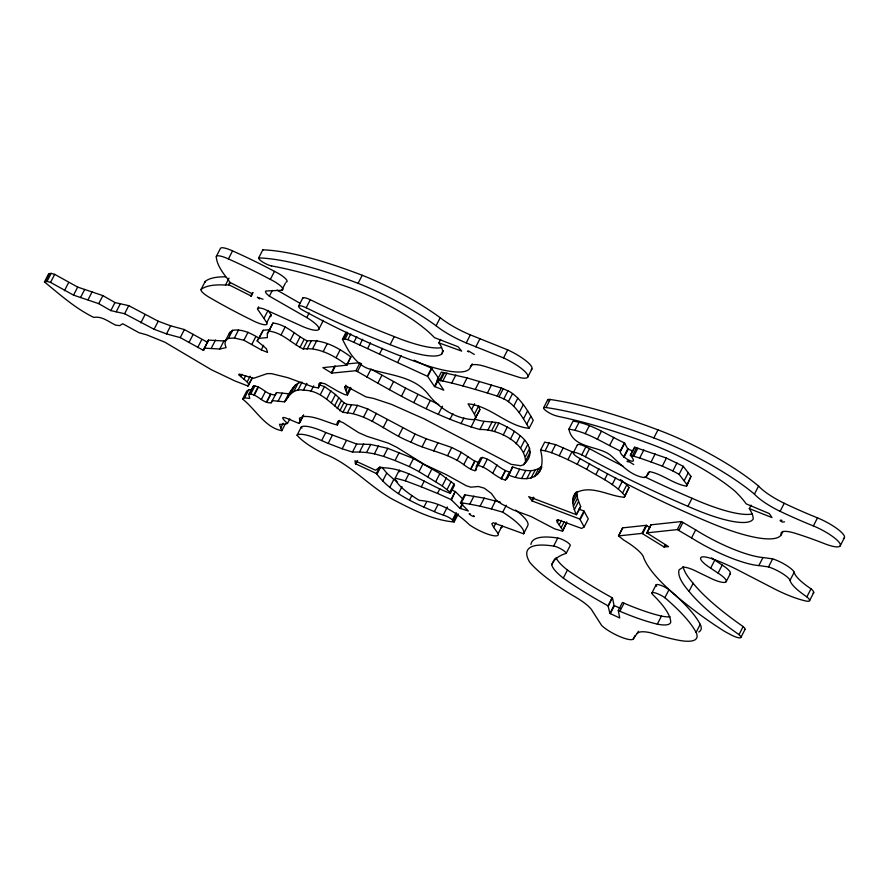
<?xml version="1.0" encoding="UTF-8"?>
<svg xmlns="http://www.w3.org/2000/svg" width="889" height="889" viewBox="0 0 889 889"><rect width="100%" height="100%" fill="white"/><g stroke="black" fill="none" stroke-linecap="round" stroke-linejoin="round"><path stroke-width="1.33" d="M319.184 386.382L318.74 384.148L319.74 382.748L324.741 383.681L337.876 391.293L344.899 394.694L347.532 394.949L344.688 387.493L345.732 385.982L366.057 396.939L373.436 398.394L391.404 404.339L423.953 418.797L511.108 464.336L520.698 465.714L523.732 464.647L525.555 462.647C526.01 442.8 497.762 428.82 479.893 429.509C435.654 417.041 395.616 393.282 355.911 370.702L331.764 373.113L322.863 367.657L346.866 365.168L350.877 356.9C338.276 347.743 323.285 339.076 307.316 340.909C295.637 335.32 286.569 324.552 272.979 323.04L267.356 333.742L267.333 337.62L259.043 338.298L257.154 340.943L266.378 348.666L267.589 352.444L261.266 349.866L243.908 340.243L234.407 338.02L228.506 338.342L225.573 340.52L224.973 343.854L226.073 347.643L219.772 349.033L204.303 348.144L203.481 350.399L180.245 337.609L166.521 333.886L154.086 329.263L124.616 313.717L110.836 310.605L98.735 303.66L73.543 295.137L50.54 282.402L47.039 281.402L44.45 281.935C60.13 294.737 75.454 308.494 93.79 317.429C101.902 315.862 108.791 321.907 115.648 325.152L119.748 325.63L122.738 323.729L139.006 332.719L146.807 334.886L164.91 342.221L211.382 369.735L235.04 381.003L247.82 385.959L249.009 384.392L247.186 381.937L238.63 374.747L239.208 374.069L253.598 378.303L267.211 373.613L271.578 373.647L287.914 377.703L313.417 387.082L318.329 387.882L320.951 382.926M476.404 466.069L478.126 465.469C488.539 467.77 495.295 477.404 505.352 480.06L509.486 472.003C499.429 469.359 492.673 459.713 482.271 457.424L480.538 458.013L476.404 466.069L476.404 469.87L475.004 470.703C468.081 469.214 463.28 463.436 457.102 460.369C442.6 452.212 425.809 449.567 410.94 442.133C387.804 433.276 368.446 413.529 342.887 412.385C330.619 403.617 320.362 390.027 303.393 390.227C294.326 388.104 288.803 395.316 284.58 401.85L272.401 400.628L271.167 402.795C262.644 403.628 257.643 394.083 249.453 393.983L248.776 394.372L249.742 398.483L244.653 397.783L242.619 399.083C255.31 408.962 265.211 427.831 281.835 430.676L285.38 423.775M289.825 418.841L287.469 423.442C273.267 410.462 295.059 422.608 299.171 423.275L300.104 421.986L299.437 418.208L303.571 416.474C315.573 415.874 326.141 422.386 337.442 425.02L337.164 423.264L338.52 420.964L342.876 422.553L358.567 432.61L367.179 436.388L388.382 443.144L396.916 447.378L425.142 464.858L446.178 474.615L466.492 485.839L470.814 487.172L478.493 486.505L484.305 488.194L491.384 493.451L495.906 499.774L501.018 503.641L513.131 509.897L531.022 516.498L554.669 528.866L562.537 531.189L566.738 521.821M646.825 532.878L668.539 546.646L663.983 546.924L642.047 533.389L618.511 535.923L623.867 540.156A36.26 8.468 27.2 0 1 643.269 556.503A180.078 42.039 27.2 0 0 690.353 607.331A149.741 34.96 27.2 0 0 724.524 631.368L731.614 635.191A9.657 2.256 27.2 0 0 739.981 637.858A9.657 2.256 27.2 0 0 739.003 634.624A166.976 38.983 27.2 0 1 689.042 591.363A132.017 30.815 27.2 0 1 679.14 569.749L681.952 568.038A15.013 3.5 27.2 0 1 697.354 571.816L713.211 579.461A17.924 4.189 27.2 0 0 726.102 581.795A17.924 4.189 27.2 0 0 718.079 573.116L710.655 568.16A21.503 5.023 27.2 0 1 700.599 558.081A21.503 5.023 27.2 0 1 712.722 559.014A56.018 13.079 27.2 0 1 741.126 571.683L773.086 588.185A44.594 10.412 27.2 0 0 804.767 600.742A12.702 2.967 27.2 0 0 806.868 596.875L811.001 588.818A41.827 9.768 27.2 0 1 794.199 572.227A16.369 3.823 27.2 0 0 772.652 558.848L762.973 557.536A59.296 13.846 27.2 0 1 695.676 529.888L681.43 521.543L650.97 524.821L646.825 532.878L677.296 529.6L691.531 537.934A59.296 13.846 27.2 0 0 758.839 565.582L768.518 566.904A16.369 3.823 27.2 0 1 790.054 580.284A41.827 9.768 27.2 0 0 806.868 596.875M650.97 524.821L647.003 533.122M568.893 429.165C572.905 448.434 597.208 445.445 610.132 454.901C620.411 463.68 630.123 475.715 644.358 477.582L646.403 476.415L649.648 471.626C662.627 474.181 673.44 484.094 686.552 486.15L690.964 476.404L683.241 466.292L666.439 458.057L634.679 447.211L630.368 455.29C641.436 468.181 619.088 456.924 620.278 450.945C603.487 443.244 587.44 431.787 568.893 429.165L573.038 421.119C591.574 423.742 607.62 435.199 624.422 442.889L627.756 448.889L632.724 451.067M690.964 476.404L686.552 486.15M229.306 334.686L229.706 332.464L232.64 330.297C242.397 328.752 251.409 333.553 259.477 338.465M562.604 529.877L557.37 522.365L556.581 520.409L557.603 519.665L581.684 528.444L584.129 526.933L579.828 519.054L532.167 500.963L528.699 496.64L576.272 514.653C573.794 508.675 569.671 498.062 576.494 492.484C591.974 484.772 608.887 496.251 624.334 497.24L628.968 487.561L626.834 484.772L620.422 479.549M471.003 427.131L475.137 419.086C482.738 422.275 491.017 421.219 498.873 423.031C506.497 426.331 513.842 430.354 520.198 435.743C528.633 442.433 534.422 453.379 525.555 462.647M505.352 480.06L507.086 478.582L512.453 466.847C521.421 470.048 533.267 473.704 541.334 466.547C538.023 482.283 519.32 479.904 508.308 474.904L507.619 476.237M511.219 470.537L512.453 466.847M537.2 474.593C543.168 468.036 542.746 458.191 540.556 450.156L544.69 442.111L555.614 444.633L574.383 452.768M624.334 497.24L628.968 487.561M226.428 340.42L223.906 340.976L208.448 340.098L203.581 350.377M346.866 365.168L346.743 364.957C334.142 355.789 319.151 347.121 303.182 348.955C291.503 343.376 282.435 332.608 268.834 331.097L267.356 333.742M266.767 322.685L263.933 318.406L268.067 310.35L270.901 314.639L266.767 322.685A14.557 3.4 27.2 0 1 251.631 320.007A159.198 37.16 27.2 0 1 210.404 297.982A14.324 3.345 27.2 0 1 201.036 289.514A177.1 41.339 27.2 0 1 225.484 285.047L229.029 284.836L251.22 296.048L252.098 293.737L229.84 282.335L228.084 279.413A177.089 41.339 27.2 0 1 216.305 256.432L220.439 248.375A14.324 3.345 27.2 0 1 232.551 250.898A159.242 37.171 27.2 0 1 274.49 271.367A14.568 3.4 27.2 0 1 285.858 282.224M44.45 281.935L48.584 273.879L51.184 273.356L54.685 274.345L77.676 287.091L102.88 295.615L114.981 302.56L128.749 305.66L158.22 321.207L170.666 325.83L184.379 329.552L207.615 342.343M45.428 281.491L49.562 273.445M47.039 281.402L51.184 273.356M50.54 282.402L54.685 274.345M64.43 290.714L68.575 282.658M73.543 295.137L77.676 287.091M80.532 297.548L84.666 289.492M88.044 299.771L92.189 291.725M98.735 303.66L102.88 295.615M110.836 310.605L114.981 302.56M116.215 311.795L120.348 303.749M124.616 313.717L128.749 305.66M140.818 322.84L144.963 314.784M154.086 329.263L158.22 321.207M166.521 333.886L170.666 325.83M201.036 289.514L205.17 281.457A177.1 41.339 27.2 0 1 225.584 276.835M180.245 337.609L184.379 329.552M216.294 256.421A14.324 3.345 27.2 0 1 228.417 258.943L232.551 250.898M189.057 342.343L193.202 334.286M225.484 285.047L229.029 278.146M228.629 284.702L229.807 282.402M229.029 284.836L230.207 282.535M197.669 347.588L201.803 339.542M203.248 350.322L208.448 340.098M211.371 348.11L215.505 340.054M271.556 265.933A8.579 2 27.2 0 1 262.911 262.166A8.579 2 27.2 0 1 258.677 257.91L262.822 249.853A208.648 48.706 27.2 0 1 362.234 275.279A92.978 21.703 27.2 0 1 440.222 317.717A34.638 8.09 27.2 0 0 470.359 334.864L507.686 349.866A25.825 6.034 27.2 0 1 531.211 369.691M219.772 349.033L223.906 340.976M225.573 340.52L229.706 332.464M228.506 338.342L232.64 330.297M250.854 295.981L252.632 292.537M251.22 296.048L252.987 292.603M234.407 338.02L238.541 329.975M285.269 283.38L281.724 290.281A14.568 3.4 27.2 0 0 270.356 279.413L274.49 271.367M263.933 318.406L257.521 309.128L258.699 306.827M243.908 340.243L248.042 332.197M257.521 309.128A13.457 3.145 27.2 0 1 263.533 308.85L302.638 326.519A21.936 5.123 27.2 0 0 318.818 329.263A21.936 5.123 27.2 0 0 306.761 317.573L269.389 296.159L272.345 290.403M251.776 344.499L255.91 336.453M257.154 340.943L263.177 330.252L270.089 329.686M259.043 338.298L263.177 330.252M240.652 376.603L241.83 374.302M243.953 379.17L245.72 375.714M268.834 331.097L272.979 323.04M261.266 349.866L263.633 345.265M247.186 381.937L250.142 376.18M247.82 385.959L252.243 377.936M248.098 385.993L252.554 377.492M242.619 399.083L246.753 391.038L248.787 389.738L251.331 390.082M244.653 397.783L248.787 389.738M248.776 394.372L253.587 385.926C261.777 386.026 266.789 395.583 275.301 394.738L276.535 392.571L288.714 393.794C292.603 389.338 295.081 382.57 302.027 382.214L297.882 390.271M249.453 393.983L253.587 385.926M250.765 393.938L254.899 385.893M281.124 334.82L285.258 326.774M298.648 306.06L302.782 298.004M253.921 394.905L258.054 386.848M254.321 395.094L258.466 387.037M258.677 257.91A208.648 48.706 27.2 0 1 358.089 283.335A92.978 21.703 27.2 0 1 436.088 325.774A34.638 8.09 27.2 0 0 466.225 342.921L503.552 357.911A25.825 6.034 27.2 0 1 526.299 373.036A25.825 6.034 27.2 0 1 519.787 377.547L485.894 366.69A34.627 8.079 27.2 0 0 470.437 367.279A92.967 21.703 27.2 0 1 425.864 365.223A208.626 48.706 27.2 0 1 301.215 309.316A8.59 2 27.2 0 1 299.026 305.805A8.59 2 27.2 0 1 306.172 307.761L310.305 299.715A271.245 63.319 27.2 0 0 394.249 336.587A78.832 18.402 27.2 0 0 441.033 347.755M290.125 340.643L294.259 332.597M261.299 399.572L265.433 391.527M306.772 317.573L309.128 312.972M266.433 402.261L270.567 394.216M295.981 344.854L300.126 336.798M266.667 402.328L270.801 394.283M271.167 402.795L276.535 392.571M299.915 347.566L304.06 339.509M303.182 348.955L307.316 340.909M278.101 401.206L282.235 393.149M307.038 349.21L311.183 341.154M318.729 329.408L322.874 321.351M284.58 401.85L288.714 393.794M286.18 400.139L290.314 392.082M312.75 348.466L316.895 340.42M287.569 397.928L291.703 389.871M289.081 395.516L293.226 387.46M291.081 393.227L295.215 385.17M293.903 391.371L298.037 383.326M281.835 430.676L280.768 427.842L283.135 423.242M358.089 283.335L362.234 275.279M323.174 351.666L327.308 343.621M303.393 390.227L306.938 383.326M310.75 391.56L313.706 385.815M299.171 423.275L303.316 415.23M475.759 417.652L474.437 414.141L478.582 406.084L479.893 409.607L474.537 419.664C456.735 419.352 439.577 408.673 428.676 394.849C414.107 375.447 387.715 375.425 366.768 368.057A10.324 2.411 27.2 0 1 363.957 366.646A15.191 3.545 27.2 0 1 357.867 362.079C350.911 355.822 346.61 347.488 342.443 339.265L345.988 332.364M300.104 421.986L303.649 415.085M318.329 387.882L320.685 383.281M342.443 339.265L343.465 339.065L347.01 332.164M343.465 339.065L345.043 339.053L347.999 333.297M336.131 357.645L340.276 349.599M454.157 521.976C432.465 520.165 411.918 509.341 392.771 499.374C368.357 485.883 350.222 463.58 323.674 453.59A33.304 7.779 27.2 0 1 297.059 435.199L301.193 427.153A30.526 7.123 27.2 0 1 325.752 432.532L356.645 444.022L370.713 444.444L387.771 448.345L413.463 458.513L439.888 473.548L454.012 483.994L454.523 485.238L450.39 493.295C426.809 485.038 405.084 466.269 378.814 467.836L375.603 470.237L354.922 460.746L355.544 463.791L376.403 473.504C390.549 492.45 413.152 502.741 434.388 511.62C440.688 514.975 449.901 515.687 454.157 521.976L458.291 513.92M345.043 339.053L347.855 339.654L350.811 333.908M331.297 372.958L334.842 366.057M320.34 394.594L324.474 386.537L335.509 394.538L343.921 402.795L347.021 404.339L357.478 405.351L367.757 408.951L415.074 434.076L426.198 438.766L451.756 447.5L461.235 452.312L474.67 461.124L479.138 462.647M331.764 373.113L335.309 366.212M347.855 339.654L353.866 342.343L356.822 336.587M326.808 398.805L330.952 390.76M346.743 364.957L350.877 356.9M353.866 342.343L359.723 344.988L362.679 339.242M331.364 402.584L335.509 394.538M334.642 405.895L338.776 397.839M344.688 387.493L345.865 385.193M345.843 390.282L347.621 386.826M355.911 370.702L360.045 362.656L346.632 363.99M359.723 344.988L367.546 348.588L370.502 342.843M337.242 408.662L341.376 400.606M297.059 435.199A30.526 7.123 27.2 0 1 321.618 440.577L325.752 432.532M357.434 371.602L361.579 363.545M347.31 393.116L350.266 387.371M347.532 394.949L351.077 388.048M339.787 410.84L343.921 402.795M342.887 412.385L347.021 404.339M337.442 425.02L339.809 420.419M321.618 440.577L328.174 443.4L332.319 435.343M347.199 413.263L351.333 405.217M366.879 377.158L371.013 369.102L405.617 388.137L438.788 404.539M367.546 348.588L379.459 354.122L382.414 348.366M353.344 413.407L357.478 405.351M306.172 307.761A271.245 63.319 27.2 0 0 390.115 344.632L394.249 336.587M328.174 443.4L342.176 448.789L346.321 440.744M377.769 383.337L381.914 375.291M363.612 417.008L367.757 408.951M379.459 354.122L397.561 362.556L401.106 355.656M342.176 448.789L352.5 452.079L356.645 444.022M372.235 421.364L376.38 413.318M389.382 389.738L393.516 381.681M352.5 452.079L359.512 452.023L363.657 443.978M355.389 463.658L356.578 461.358M355.8 463.936L357.578 460.491M359.512 452.023L366.579 452.501L370.713 444.444M383.092 427.809L387.226 419.764M436.088 325.774L440.222 317.717M401.472 396.194L405.617 388.137M366.579 452.501L374.38 453.834L378.514 445.789M390.115 344.632A78.832 18.402 27.2 0 0 441.633 354.1A80.032 18.68 27.2 0 0 438.866 342.854L440.644 339.409M374.38 453.834L383.637 456.401L387.771 448.345M376.403 473.504L379.947 466.603M376.992 474.226L380.536 467.325M413.807 402.539L417.952 394.483M397.561 362.556L427.32 376.247L431.454 368.19L438.788 378.514M474.437 414.141L468.07 403.862C490.228 405.762 507.108 426.209 529.133 428.331L533.267 420.275C527.544 410.562 521.799 400.428 512.553 393.605A5.623 1.311 27.2 0 0 507.975 390.86L503.207 388.749A5.623 1.311 27.2 0 0 501.329 388.026L467.092 377.914L441.322 372.102L437.188 380.159L443.767 390.182L434.454 386.426L427.731 376.525L431.865 368.479M398.539 436.088L402.684 428.031M441.633 354.1L443.4 350.644M382.603 481.138L386.737 473.081L381.926 467.17M383.637 456.401L395.049 460.524L399.183 452.468M434.454 386.426L438.588 378.37M434.921 386.704L437.877 380.948M439.388 380.492L443.533 372.447M440.477 380.659L444.611 372.602M426.164 408.629L430.298 400.572M410.94 442.133L415.074 434.076M437.188 380.159L442.822 381.014L446.956 372.969M389.693 487.472L393.827 479.415L386.737 473.081M501.807 527.421A20.247 4.723 27.2 0 0 502.274 525.555L498.14 533.611A20.247 4.723 27.2 0 1 489.495 534.711A20.247 4.723 27.2 0 1 469.548 524.899C455.713 511.564 438.977 501.829 419.397 500.374L418.975 500.196A45.117 10.535 27.2 0 1 395.205 478.126L399.339 470.07A45.117 10.535 27.2 0 0 399.717 471.837M466.225 342.921L470.359 334.864M442.822 381.014L451.723 383.037L455.857 374.98M395.049 460.524L409.329 466.558L413.463 458.513M438.288 414.285L442.433 406.229M422.064 446.811L426.198 438.766M398.45 493.562L401.995 486.65M395.205 478.126L405.306 480.805L408.851 473.904M475.804 346.843L479.938 338.798M470.437 367.279L472.215 363.834M451.723 383.037L462.958 385.959L467.092 377.914M450.39 493.295L449.878 492.05L442.244 485.939L418.986 471.648L423.12 463.591M433.688 451.001L437.833 442.955M449.967 419.364L452.923 413.607M409.562 500.018L411.929 495.417M405.306 480.805L421.286 486.816L424.242 481.071M427.898 476.748L432.032 468.692M462.958 385.959L475.259 389.415L479.404 381.359M460.947 423.697L463.902 417.952M447.623 455.557L451.756 447.5M471.592 409.473L474.537 403.717M435.754 481.594L439.888 473.548M423.731 507.475L426.687 501.729M503.552 357.911L507.686 349.866M475.259 389.415L487.383 393.005L491.528 384.959M474.537 419.664L479.893 409.607M421.286 486.816L437.488 493.417L439.855 488.817M442.244 485.939L446.389 477.893M457.102 460.369L461.235 452.312M434.388 511.62L437.933 504.719M447.056 489.517L451.201 481.46M479.893 429.509L484.027 421.453M487.383 393.005L497.195 396.083L501.329 388.026M463.78 464.614L467.925 456.557M449.878 492.05L454.012 483.994M497.195 396.083A5.623 1.311 27.2 0 1 499.062 396.805L503.207 388.749M443.244 515.009L447.389 506.952M500.574 502.318L484.238 498.14L464.603 494.806L460.469 502.863L468.359 511.008L459.924 508.308L451.09 499.562L455.224 491.506L451.523 489.839M451.479 499.807L455.224 491.506M487.928 430.032L492.062 421.986M529.133 428.331C523.41 418.619 517.654 408.484 508.408 401.661A5.623 1.311 27.2 0 0 503.83 398.917L507.975 390.86M470.525 469.181L474.67 461.124M470.803 469.303L474.948 461.258M491.773 430.443L495.918 422.397M508.408 401.661L512.553 393.605M494.74 431.087L498.873 423.031M475.004 470.703L478.126 464.48M478.126 465.469L482.271 457.424M452.534 519.832L456.079 512.931M460.469 502.863L461.313 502.785L465.458 494.728M452.857 520.076L456.413 513.175M453.223 520.654L456.768 513.753M459.924 508.308L462.28 503.707M453.657 521.31L457.202 514.409M527.699 377.18L531.844 369.124M460.413 508.552L462.78 503.952M513.698 406.162L517.843 398.105M483.116 467.358L487.261 459.302M503.196 435.077L507.33 427.02M461.313 502.785L469.792 504.152L473.937 496.106M519.232 412.596L523.365 404.551M492.917 472.892L497.051 464.836M510.297 439.366L514.431 431.309M523.488 418.863L527.622 410.807M469.792 504.152L480.093 506.185L484.238 498.14M516.053 443.8L520.198 435.743M526.71 424.32L530.844 416.263M501.074 478.749L505.208 470.703M501.34 478.86L505.474 470.814M520.51 448.223L524.643 440.166M480.093 506.185L491.395 508.93L495.529 500.874M507.086 478.582L510.63 471.681M543.612 407.795L547.746 399.75M751.094 505.152L749.316 508.608L771.941 517.554L769.274 513.564L746.171 503.852A131.439 30.682 27.2 0 0 735.181 491.339A82.621 19.291 27.2 0 0 645.792 442.3A297.548 69.464 27.2 0 0 558.937 416.552L555.981 415.774A8.69 2.034 27.2 0 1 545.368 410.307A8.69 2.034 27.2 0 1 546.046 407.529L550.18 399.483A284.969 66.531 27.2 0 1 657.971 429.876A100.335 23.425 27.2 0 1 758.584 486.061A32.182 7.512 27.2 0 0 784.242 503.285A152.952 35.704 27.2 0 0 817.513 517.865A24.648 5.756 27.2 0 1 838.827 530.022A24.648 5.756 27.2 0 1 843.405 538.567M523.665 452.468L527.799 444.422M525.543 456.39L529.677 448.345M515.487 477.271L519.632 469.225M523.732 464.647L524.91 462.347M526.166 459.835L530.3 451.79M498.14 533.611L493.651 527.355L496.018 522.754M515.576 510.064A43.772 10.223 27.2 0 1 527.733 525.743L523.599 533.789A43.772 10.223 27.2 0 0 502.73 512.164L506.274 505.263M521.621 478.504L525.755 470.459M526.777 478.738L530.911 470.681M531.044 478.071L535.189 470.025M540.556 450.156L545.124 450.756L549.258 442.7M534.5 476.648L538.634 468.603M540.645 469.07L541.823 466.769M539.223 472.026L541.59 467.425M545.124 450.756L551.48 452.69L555.614 444.633M531.689 500.685L533.467 497.24M532.167 500.963L533.933 497.518M551.48 452.69L559.203 455.735L563.348 447.689M575.161 429.876L579.295 421.819M559.203 455.735L567.915 459.68L572.06 451.623M546.046 407.529A284.969 66.531 27.2 0 1 653.837 437.933A100.335 23.425 27.2 0 1 754.439 494.117A32.182 7.512 27.2 0 0 780.098 511.331A152.952 35.704 27.2 0 0 813.368 525.921A24.648 5.756 27.2 0 1 839.594 543.012A24.648 5.756 27.2 0 1 825.248 543.957A152.897 35.693 27.2 0 0 794.377 533.033A32.193 7.512 27.2 0 0 781.231 534.822A100.324 23.425 27.2 0 1 709.444 522.443A284.913 66.508 27.2 0 1 579.439 458.268A8.701 2.034 27.2 0 1 573.316 452.79L577.461 444.733M585.195 433.71L589.34 425.653M573.316 452.79A8.701 2.034 27.2 0 1 581.728 454.89L585.862 446.834L589.518 448.678A297.537 69.464 27.2 0 0 623.133 466.214M567.915 459.68L577.205 464.269L580.161 458.513M581.728 454.89L585.373 456.735L589.518 448.678M597.264 439.377L601.397 431.321M557.37 522.365L558.548 520.065M624.834 495.618C614.688 483.805 599.742 477.315 586.684 469.292L589.64 463.536M573.305 496.973L575.661 492.373M559.192 524.932L561.548 520.332M572.783 499.818L576.917 491.773L577.517 498.251L580.673 506.597L576.539 514.653M572.838 502.952L576.983 494.906M561.215 527.61L564.171 521.865M573.383 506.297L577.517 498.251M638.524 631.257L633.268 639.013A19.013 4.434 27.2 0 1 619.389 636.413A19.013 4.434 27.2 0 1 601.642 625.456L592.452 611.154A29.982 7.001 27.2 0 0 573.072 595.686A89.589 20.914 27.2 0 1 529.855 562.448A116.803 27.27 27.2 0 1 553.625 546.09L557.759 538.034A7.912 1.845 27.2 0 1 565.571 541.145A7.912 1.845 27.2 0 1 570.316 545.324L566.171 553.38A281.213 65.653 27.2 0 0 551.769 564.615A46.572 10.868 27.2 0 0 563.293 578.094A132.861 31.015 27.2 0 0 608.065 605.842L609.887 613.41L619.722 617.988L618.277 610.554L622.411 602.509L624.022 603.198A88.467 20.647 27.2 0 0 661.46 616.088A48.806 11.39 27.2 0 0 670.162 616.855M562.537 531.189L566.671 523.132M574.305 509.775L578.439 501.729M609.654 445.378L613.799 437.332M595.93 474.504L598.886 468.759M576.272 514.653L580.673 506.597M551.769 564.615L554.725 558.87M579.828 519.054L583.962 511.008L578.806 509.053M580.161 519.687L584.306 511.631L583.962 511.008M604.553 479.704L607.509 473.948M620.278 450.945L624.422 442.889M620.611 451.19L624.745 443.144M584.129 526.933L588.274 518.887L584.306 511.631M623.611 456.946L627.756 448.889M624.056 457.224L628.201 449.167M563.293 578.094L567.438 570.038A46.572 10.868 27.2 0 1 556.103 557.459M612.165 484.638L615.71 477.737M630.368 455.29L634.679 447.211M632.357 455.801L636.502 447.756M633.746 456.224L637.891 448.167M618.344 489.083L622.478 481.027M630.545 455.257L639.702 458.002L643.836 449.956M622.7 492.817L626.834 484.772M653.837 437.933L657.971 429.876M639.702 458.002L651.037 461.98L655.171 453.923M646.403 476.415L648.17 472.959M647.57 474.437L648.748 472.137M618.511 535.923L622.656 527.866L646.192 525.332L650.103 527.644M618.588 536.089L622.656 527.866M651.037 461.98L662.305 466.114L666.439 458.057M662.305 466.114L672.851 470.937L676.996 462.88M642.047 533.389L646.192 525.332M642.247 533.422L646.381 525.377M642.591 533.589L646.725 525.543M608.065 605.842L612.199 597.786A132.861 31.015 27.2 0 1 567.438 570.038M608.365 606.087L612.199 597.786M686.83 484.449L679.107 474.337L683.241 466.292M609.887 613.41L614.021 605.365L612.51 598.041M610.299 613.688L614.432 605.642L620.189 608.287M684.319 480.46L688.453 472.415M618.277 610.554L619.889 611.254L624.022 603.198M663.983 546.924L665.161 544.624M664.439 547.091L665.628 544.79M585.373 456.735A297.537 69.464 27.2 0 0 687.919 506.319L692.053 498.262A82.621 19.291 27.2 0 0 752.416 513.942M677.296 529.6L681.43 521.543M678.829 530.5L682.963 522.443M651.948 592.896L656.082 584.84M633.268 639.013L635.046 635.568M691.531 537.934L695.676 529.888M637.346 633.557A45.117 10.535 27.2 0 1 650.959 632.857A125.26 29.237 27.2 0 0 677.296 639.991A70.331 16.424 27.2 0 0 696.087 632.39A182.589 42.628 27.2 0 0 664.861 597.719L669.006 589.674A8.657 2.022 27.2 0 0 659.305 584.84A8.657 2.022 27.2 0 0 656.615 586.262M619.889 611.254A88.467 20.647 27.2 0 0 657.327 624.134L661.46 616.088M689.031 591.363L693.176 583.306A132.017 30.815 27.2 0 1 683.108 566.549M710.655 568.16L714.789 560.103A21.503 5.023 27.2 0 1 711.611 557.948M754.439 494.117L758.584 486.061M718.079 573.116L722.212 565.071L714.789 560.103M696.087 632.39L700.221 624.334A182.589 42.628 27.2 0 0 669.006 589.674M726.18 581.684L730.314 573.627M780.098 511.331L784.242 503.285M758.839 565.582L762.973 557.536M781.231 534.822L782.998 531.366M768.518 566.904L772.652 558.859M739.003 634.624L743.137 626.567A166.976 38.983 27.2 0 1 693.176 583.306M740.904 637.424L745.049 629.368M813.368 525.921L817.513 517.865M790.054 580.284L794.199 572.227M809.59 600.642L813.724 592.585M840.238 545.846L844.372 537.789M337.164 423.264L338.398 420.975M784.576 521.843L782.287 522.054L780.398 520.965A4.523 1.056 27.2 0 1 782.053 520.376M287.469 423.442L284.869 424.297L279.49 424.309L280.768 427.842M470.148 513.631L469.048 513.82A4.523 1.056 27.2 0 0 473.615 516.598L474.437 516.465L473.57 515.72M281.724 290.281L265.878 291.014A13.446 3.145 27.2 0 0 269.389 296.159M491.395 508.93L502.73 512.164M319.684 385.026L324.474 386.537M263.044 299.249L257.343 297.259L259.588 298.893M438.866 342.854L461.68 351.088L458.024 346.721L434.477 337.642A80.043 18.68 27.2 0 0 413.741 320.384A78.832 18.402 27.2 0 0 340.365 284.513A271.245 63.319 27.2 0 0 271.567 265.933M523.599 533.789L493.217 522.754L491.806 523.777L493.651 527.355M499.062 396.805L503.83 398.917M437.488 493.417L451.09 499.562M414.096 360.212L431.454 368.19M409.329 466.558L418.986 471.648M577.205 464.269L586.684 469.292M672.851 470.937L679.107 474.337M277.035 290.114L300.393 303.505M474.304 354.478L468.603 350.999L467.503 351.177L468.647 351.877M633.757 464.558L628.056 461.08L626.956 461.258L628.101 461.958M393.827 479.415L397.116 481.705M455.613 491.761L463.113 499.307M228.417 258.943A159.242 37.171 27.2 0 1 270.356 279.413M749.316 508.608A131.483 30.693 27.2 0 1 753.272 518.82A82.621 19.291 27.2 0 1 687.919 506.319M553.614 546.09A7.912 1.845 27.2 0 1 561.426 549.191A7.912 1.845 27.2 0 1 566.171 553.38M664.872 597.719A8.657 2.022 27.2 0 0 654.76 592.785A8.657 2.022 27.2 0 0 652.937 594.808A144.574 33.749 27.2 0 1 670.706 622.256A48.806 11.39 27.2 0 1 657.327 624.134M501.463 527.588A20.247 4.723 27.2 0 1 501.029 527.71M301.982 428.076A33.304 7.779 27.2 0 1 301.193 427.153M548.057 400.783A8.69 2.034 27.2 0 1 550.18 399.483M577.428 445.311A8.701 2.034 27.2 0 1 585.862 446.834M692.053 498.262A297.537 69.464 27.2 0 1 644.958 476.937M262.822 250.309A8.579 2 27.2 0 1 262.822 249.853M302.704 298.415A8.59 2 27.2 0 1 310.305 299.715M323.04 320.307A21.936 5.123 27.2 0 1 322.329 321.84M270.901 314.639A14.557 3.4 27.2 0 1 269.989 316.64M205.17 282.213A14.324 3.345 27.2 0 1 205.17 281.457M811.001 588.818A12.702 2.967 27.2 0 1 813.046 593.119M722.212 565.071A17.924 4.189 27.2 0 1 729.602 574.194M743.137 626.567A9.657 2.256 27.2 0 1 744.482 629.745M700.232 624.334A70.331 16.424 27.2 0 1 698.698 632.023M530.944 544.501A116.803 27.27 27.2 0 1 557.759 538.034"/></g></svg>
